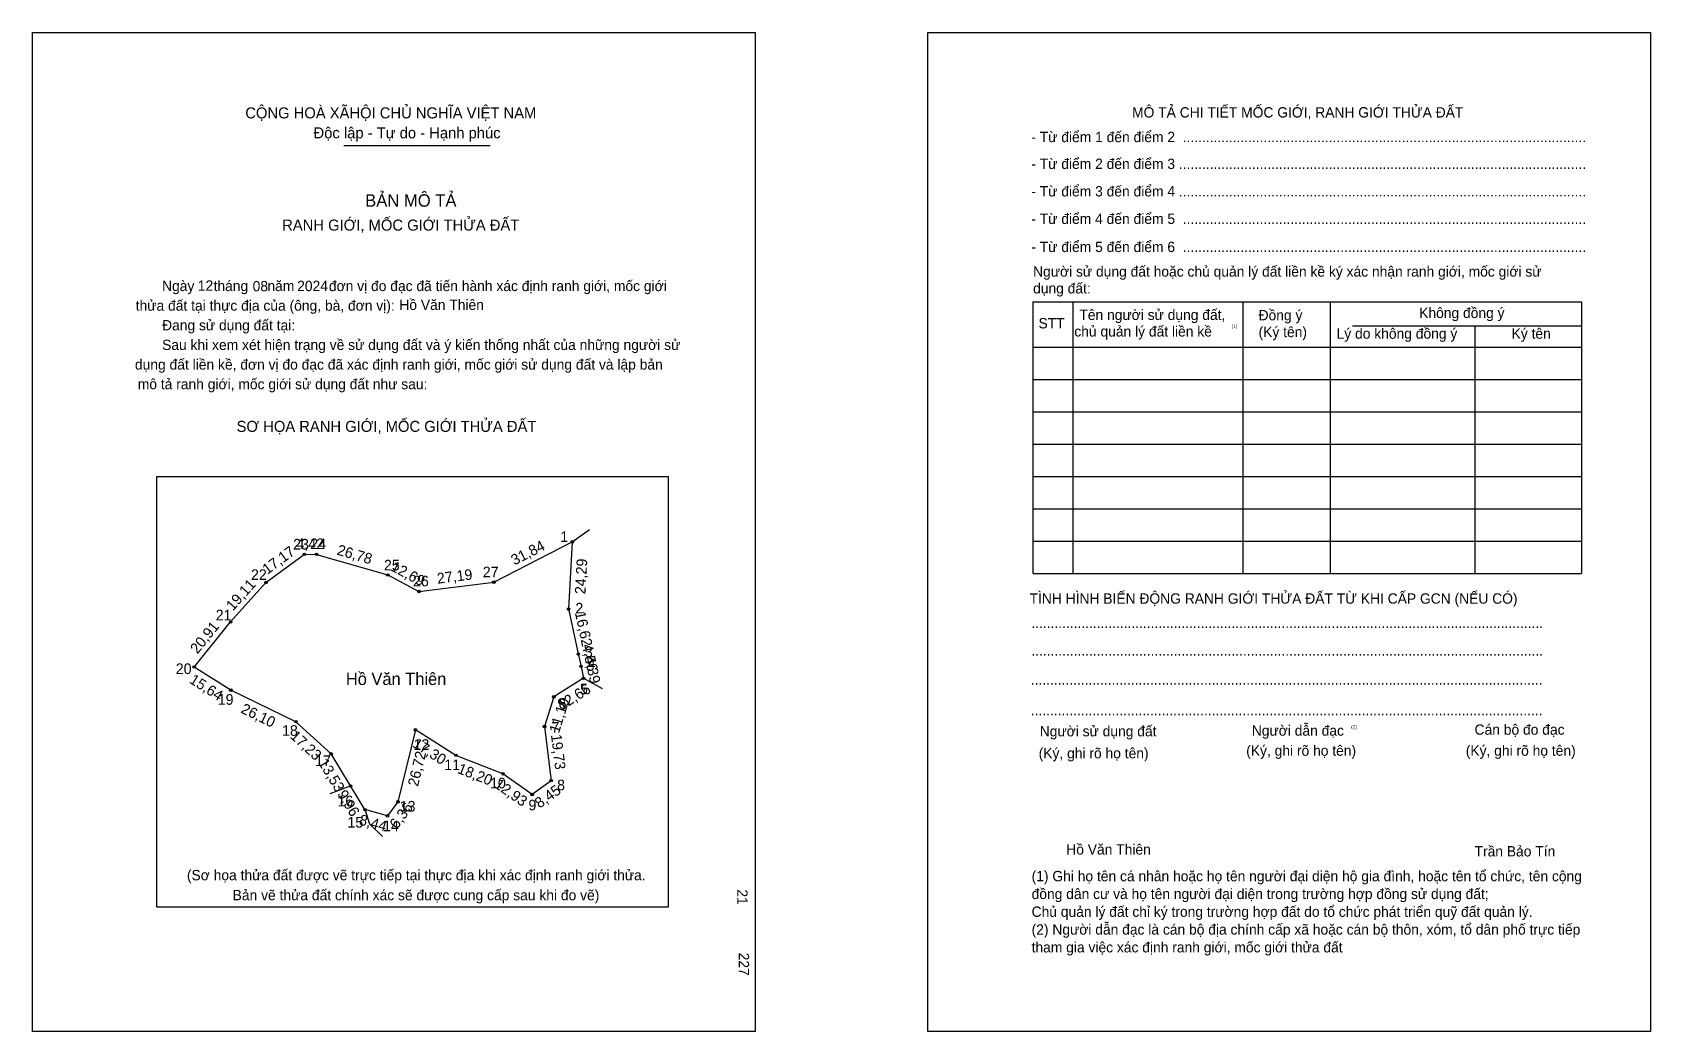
# Model space of a CAD drawing. Extents: x 547281 to 547864, y 1824348 to 1824709.
import ezdxf

# ---------------------------------------------------------------- set-up
doc = ezdxf.new("R2010")
doc.units = 0
for name, color, linetype in [('bmtKhungInTrang1', 7, 'Continuous'), ('bmtKhungInTrang2', 7, 'Continuous'), ('bmtNoiDung', 7, 'Continuous'), ('bmtTemplate', 7, 'Continuous'), ('CanhThua', 7, 'Continuous'), ('ChieuDaiCanhThua', 7, 'Continuous'), ('MocDinhThua', 7, 'Continuous'), ('RauThua', 7, 'Continuous'), ('SoHieuDinhThua', 7, 'Continuous'), ('TenChuSuDung', 7, 'Continuous')]:
    doc.layers.add(name, color=color, linetype=linetype)

msp = doc.modelspace()

# ---------------------------------------------------------------- linework, layer by layer
at = {"layer": 'bmtKhungInTrang1'}
msp.add_lwpolyline([(547280.8, 1824708.6), (547541.53, 1824708.6), (547541.53, 1824347.97), (547280.8, 1824347.97)], close=True, dxfattribs=at)
at = {"layer": 'bmtKhungInTrang2'}
msp.add_lwpolyline([(547603.71, 1824708.6), (547864.45, 1824708.6), (547864.45, 1824347.97), (547603.71, 1824347.97)], close=True, dxfattribs=at)
at = {"layer": 'bmtTemplate'}
for p, q in [((547393.16, 1824667.73), (547445.88, 1824667.73)), ((547656.02, 1824611.33), (547656.02, 1824513.29)), ((547717.35, 1824611.33), (547717.35, 1824513.29)), ((547748.91, 1824611.45), (547748.91, 1824513.29)), ((547839.48, 1824611.33), (547839.48, 1824513.29)), ((547756.91, 1824602.69), (547839.48, 1824602.69)), ((547641.72, 1824594.99), (547839.48, 1824594.99)), ((547641.72, 1824583.32), (547839.48, 1824583.32)), ((547641.72, 1824571.65), (547839.48, 1824571.65)), ((547641.72, 1824559.98), (547839.48, 1824559.98)), ((547641.72, 1824548.3), (547839.48, 1824548.3)), ((547641.72, 1824536.63), (547839.48, 1824536.63)), ((547641.72, 1824524.96), (547839.48, 1824524.96)), ((547641.72, 1824513.29), (547839.48, 1824513.29))]:
    msp.add_line(p, q, dxfattribs=at)
for points in [[(547641.59, 1824611.33), (547839.48, 1824611.33)], [(547641.59, 1824611.33), (547641.59, 1824513.29)], [(547800.99, 1824602.58), (547800.99, 1824513.29)]]:
    msp.add_lwpolyline(points, dxfattribs=at)
msp.add_lwpolyline([(547325.65, 1824392.88), (547325.65, 1824548.29), (547510.15, 1824548.29), (547510.15, 1824392.88)], close=True, dxfattribs=at)
at = {"layer": 'CanhThua'}
for p, q in [((547447.22, 1824510.19), (547475.54, 1824524.75)), ((547475.54, 1824524.75), (547474.19, 1824500.5)), ((547365.05, 1824510.06), (547378.89, 1824520.23)), ((547378.89, 1824520.23), (547383.31, 1824520.22)), ((547383.31, 1824520.22), (547409.04, 1824512.77)), ((547409.04, 1824512.77), (547420.24, 1824506.81)), ((547352.31, 1824495.81), (547365.05, 1824510.06)), ((547420.24, 1824506.81), (547447.22, 1824510.19)), ((547474.19, 1824500.5), (547477.7, 1824484.26)), ((547339.15, 1824479.56), (547352.31, 1824495.81)), ((547477.7, 1824484.26), (547478.67, 1824479.8)), ((547352.37, 1824471.2), (547339.15, 1824479.56)), ((547478.67, 1824479.8), (547479.59, 1824475.5)), ((547375.85, 1824459.82), (547352.37, 1824471.2)), ((547479.59, 1824475.5), (547468.87, 1824468.78)), ((547468.87, 1824468.78), (547465.52, 1824458.11)), ((547388.57, 1824448.19), (547375.85, 1824459.82)), ((547418.94, 1824456.9), (547412.66, 1824430.93)), ((547433.57, 1824447.68), (547418.94, 1824456.9)), ((547465.52, 1824458.11), (547467.91, 1824438.53)), ((547395.59, 1824436.62), (547388.57, 1824448.19)), ((547450.52, 1824441.04), (547433.57, 1824447.68)), ((547400.76, 1824428.1), (547395.59, 1824436.62)), ((547461.07, 1824433.57), (547450.52, 1824441.04)), ((547467.91, 1824438.53), (547461.07, 1824433.57)), ((547412.66, 1824430.93), (547408.88, 1824425.82)), ((547408.88, 1824425.82), (547400.76, 1824428.1))]:
    msp.add_line(p, q, dxfattribs=at)
at = {"layer": 'MocDinhThua'}
for centre in [(547475.54, 1824524.75), (547378.89, 1824520.23), (547383.31, 1824520.22), (547409.04, 1824512.77), (547365.05, 1824510.06), (547420.24, 1824506.81), (547447.22, 1824510.19), (547474.19, 1824500.5), (547352.31, 1824495.81), (547477.7, 1824484.26), (547339.15, 1824479.56), (547478.67, 1824479.8), (547352.37, 1824471.2), (547479.59, 1824475.5), (547468.87, 1824468.78), (547375.85, 1824459.82), (547418.94, 1824456.9), (547465.52, 1824458.11), (547388.57, 1824448.19), (547433.57, 1824447.68), (547450.52, 1824441.04), (547395.59, 1824436.62), (547467.91, 1824438.53), (547412.66, 1824430.93), (547461.07, 1824433.57), (547400.76, 1824428.1), (547408.88, 1824425.82)]:
    msp.add_circle(centre, 0.46, dxfattribs=at)
at = {"layer": 'RauThua'}
for p, q in [((547475.54, 1824524.75), (547481.77, 1824529.16)), ((547479.59, 1824475.5), (547486.26, 1824471.8)), ((547388.23, 1824433.96), (547395.59, 1824436.62)), ((547400.76, 1824428.1), (547402.37, 1824423.02)), ((547402.37, 1824423.02), (547407.12, 1824418.38))]:
    msp.add_line(p, q, dxfattribs=at)

# ---------------------------------------------------------------- texts
at = {"layer": 'bmtNoiDung'}
for s, height, p in [('12', 3.731, (547340.46, 1824615.35)), ('08', 3.731, (547360.25, 1824615.14)), ('2024', 3.731, (547376.3, 1824615.22)), ('Hồ Văn Thiên', 3.7307, (547413.15, 1824608.41)), ('Hồ Văn Thiên', 3.7307, (547653.68, 1824411.88))]:
    msp.add_text(s, height=height, dxfattribs=at).set_placement(p)
for s, p in [('21', (547535.04, 1824399.3)), ('227', (547535.57, 1824376.47))]:
    msp.add_text(s, height=3.731, rotation=270, dxfattribs=at).set_placement(p)
at = {"layer": 'bmtTemplate'}
for s, height, p in [('CỘNG HOÀ XÃHỘI CHỦ NGHĨA VIỆT NAM', 3.9794, (547357.6, 1824677.54)), ('MÔ TẢ CHI TIẾT MỐC GIỚI, RANH GIỚI THỬA ĐẤT', 3.7292, (547677.43, 1824677.86)), ('Độc lập - Tự do - Hạnh phúc', 3.9794, (547382.21, 1824670.34)), ('- Từ điểm 1 đến điểm 2  .........................................................................................................', 3.72924, (547641.08, 1824668.97)), ('- Từ điểm 2 đến điểm 3 ..........................................................................................................', 3.72924, (547641.08, 1824659.3)), ('BẢN MÔ TẢ', 4.477, (547400.83, 1824645.68)), ('- Từ điểm 3 đến điểm 4 ..........................................................................................................', 3.72924, (547641.08, 1824649.38)), ('RANH GIỚI, MỐC GIỚI THỬA ĐẤT', 3.9794, (547370.9, 1824637.05)), ('- Từ điểm 4 đến điểm 5  .........................................................................................................', 3.72924, (547641.08, 1824639.46)), ('- Từ điểm 5 đến điểm 6  .........................................................................................................', 3.72924, (547641.08, 1824629.31)), ('Người sử dụng đất hoặc chủ quản lý đất liền kề ký xác nhận ranh giới, mốc giới sử', 3.7292, (547641.72, 1824620.43)), ('Ngày     tháng     năm         đơn vị đo đạc đã tiến hành xác định ranh giới, mốc giới ', 3.7307, (547327.58, 1824615.22)), ('dụng đất:', 3.729, (547641.72, 1824614.37)), ('thửa đất tại thực địa của (ông, bà, đơn vị):', 3.7307, (547318.07, 1824608.14)), ('Đang sử dụng đất tại:', 3.7307, (547327.58, 1824601.05)), ('STT', 3.729, (547643.67, 1824601.76)), ('Tên người sử dụng đất,', 3.7292, (547658.42, 1824604.8)), ('Đồng ý', 3.729, (547723.05, 1824604.68)), ('Không đồng ý', 3.7292, (547780.97, 1824605.5)), ('chủ quản lý đất liền kề', 3.7292, (547656.59, 1824598.83)), ('(1)', 1.244, (547713.31, 1824601.89)), ('(Ký tên)', 3.729, (547723.05, 1824598.61)), ('Lý do không đồng ý', 3.7292, (547751.19, 1824598.03)), ('Ký tên', 3.729, (547814.3, 1824598.03)), ('Sau khi xem xét hiện trạng về sử dụng đất và ý kiến thống nhất của những người sử ', 3.7307, (547327.58, 1824593.97)), ('dụng đất liền kề, đơn vị đo đạc đã xác định ranh giới, mốc giới sử dụng đất và lập bản', 3.7307, (547317.79, 1824586.88)), ('mô tả ranh giới, mốc giới sử dụng đất như sau:', 3.7307, (547318.82, 1824579.8)), ('SƠ HỌA RANH GIỚI, MỐC GIỚI THỬA ĐẤT', 3.9794, (547354.46, 1824564.41)), ('TÌNH HÌNH BIẾN ĐỘNG RANH GIỚI THỬA ĐẤT TỪ KHI CẤP GCN (NẾU CÓ)', 3.7292, (547640.46, 1824502.41)), ('.....................................................................................................................................', 3.73483, (547641.08, 1824493.63)), ('.....................................................................................................................................', 3.73483, (547641.08, 1824483.71)), ('.....................................................................................................................................', 3.73483, (547640.89, 1824473.21)), ('.....................................................................................................................................', 3.73483, (547640.89, 1824462.12)), ('Người sử dụng đất', 3.7292, (547644.12, 1824454.53)), ('Người dẫn đạc', 3.7292, (547720.61, 1824454.77)), ('(2)', 1.244, (547756.43, 1824457.34)), ('Cán bộ đo đạc', 3.7292, (547800.95, 1824455.12)), ('(Ký, ghi rõ họ tên)', 3.7292, (547643.74, 1824446.6)), ('(Ký, ghi rõ họ tên)', 3.7292, (547718.59, 1824447.53)), ('(Ký, ghi rõ họ tên)', 3.7292, (547797.78, 1824447.53)), ('Trần Bảo Tín', 3.7292, (547800.95, 1824411.2)), ('(Sơ họa thửa đất được vẽ trực tiếp tại thực địa khi xác định ranh giới thửa.', 3.7307, (547336.54, 1824402.6)), ('(1) Ghi họ tên cá nhân hoặc họ tên người đại diện hộ gia đình, hoặc tên tổ chức, tên cộng', 3.7292, (547641.19, 1824402.24)), ('Bản vẽ thửa đất chính xác sẽ được cung cấp sau khi đo vẽ)', 3.7307, (547353.03, 1824395.38)), ('đồng dân cư và họ tên người đại diện trong trường hợp đồng sử dụng đất;', 3.7292, (547641.19, 1824395.82)), ('Chủ quản lý đất chỉ ký trong trường hợp đất do tổ chức phát triển quỹ đất quản lý.', 3.7292, (547641.19, 1824389.4)), ('(2) Người dẫn đạc là cán bộ địa chính cấp xã hoặc cán bộ thôn, xóm, tổ dân phố trực tiếp', 3.7292, (547641.19, 1824382.98)), ('tham gia việc xác định ranh giới, mốc giới thửa đất', 3.7292, (547641.19, 1824376.56))]:
    msp.add_text(s, height=height, dxfattribs=at).set_placement(p)
at = {"layer": 'ChieuDaiCanhThua'}
for s, rotation, p in [('17,17', 36.30603, (547365.53, 1824512.79)), ('4,42', 359.88333, (547376.04, 1824522.15)), ('26,78', 343.85507, (547390.38, 1824520.17)), ('31,84', 27.22489, (547454.66, 1824516.17)), ('12,69', 332.00956, (547409.73, 1824514.57)), ('24,29', 86.81219, (547480.24, 1824505.74)), ('27,19', 7.12162, (547426.97, 1824509.59)), ('19,11', 48.20064, (547353.12, 1824499.59)), ('20,91', 50.99319, (547340.34, 1824484.07)), ('16,62', 282.2053, (547476.43, 1824499.19)), ('4,56', 282.21142, (547478.98, 1824487.41)), ('4,39', 282.19771, (547479.93, 1824483.03)), ('15,64', 327.6704, (547337.13, 1824474.03)), ('12,66', 32.07881, (547471.71, 1824463.78)), ('26,10', 334.15956, (547355.69, 1824463.2)), ('11,19', 72.57417, (547470.71, 1824455.45)), ('17,23', 317.5494, (547373.48, 1824454.2)), ('17,30', 327.77624, (547417.63, 1824450.93)), ('19,73', 276.95211, (547467.82, 1824455.08)), ('26,72', 76.41253, (547419.85, 1824436.19)), ('13,53', 301.24111, (547383.75, 1824445.05)), ('18,20', 338.59904, (547433.83, 1824441.4)), ('12,93', 324.6906, (547447.1, 1824436.41)), ('8,45', 35.9262, (547463.73, 1824428.4)), ('9,96', 301.24284, (547390.62, 1824433.73)), ('6,36', 53.48697, (547412.36, 1824420.86)), ('8,44', 344.2981, (547398.37, 1824422.8))]:
    msp.add_text(s, height=3.834, rotation=rotation, dxfattribs=at).set_placement(p)
at = {"layer": 'SoHieuDinhThua'}
for s, height, p in [('23', 3.834, (547374.84, 1824521.96)), ('24', 3.834, (547381, 1824522.1)), ('1', 3.83, (547471.19, 1824524.69)), ('25', 3.834, (547407.6, 1824514.41)), ('22', 3.834, (547359.64, 1824510.98)), ('26', 3.834, (547418.08, 1824508.67)), ('27', 3.834, (547443.24, 1824511.93)), ('21', 3.834, (547346.91, 1824496.38)), ('2', 3.83, (547476.66, 1824498.88)), ('3', 3.83, (547480.08, 1824483.15)), ('4', 3.83, (547481.06, 1824478.69)), ('20', 3.834, (547332.52, 1824477.02)), ('5', 3.83, (547478.31, 1824469.75)), ('19', 3.834, (547347.64, 1824465.93)), ('6', 3.83, (547470.54, 1824464.52)), ('7', 3.83, (547467.97, 1824455.84)), ('18', 3.834, (547370.84, 1824454.73)), ('12', 3.834, (547418.27, 1824449.66)), ('17', 3.834, (547382.75, 1824443.84)), ('11', 3.834, (547429.36, 1824442.34)), ('10', 3.834, (547445.85, 1824435.75)), ('8', 3.83, (547470.05, 1824435.08)), ('16', 3.834, (547390.82, 1824429.28)), ('13', 3.834, (547413.28, 1824427.39)), ('9', 3.83, (547459.72, 1824427.82)), ('15', 3.834, (547394.41, 1824421.61)), ('14', 3.834, (547407.27, 1824420.27))]:
    msp.add_text(s, height=height, dxfattribs=at).set_placement(p)
at = {"layer": 'TenChuSuDung'}
msp.add_text('Hồ Văn Thiên', height=4.4313, dxfattribs=at).set_placement((547393.87, 1824473.07))

doc.saveas('drawing.dxf')
